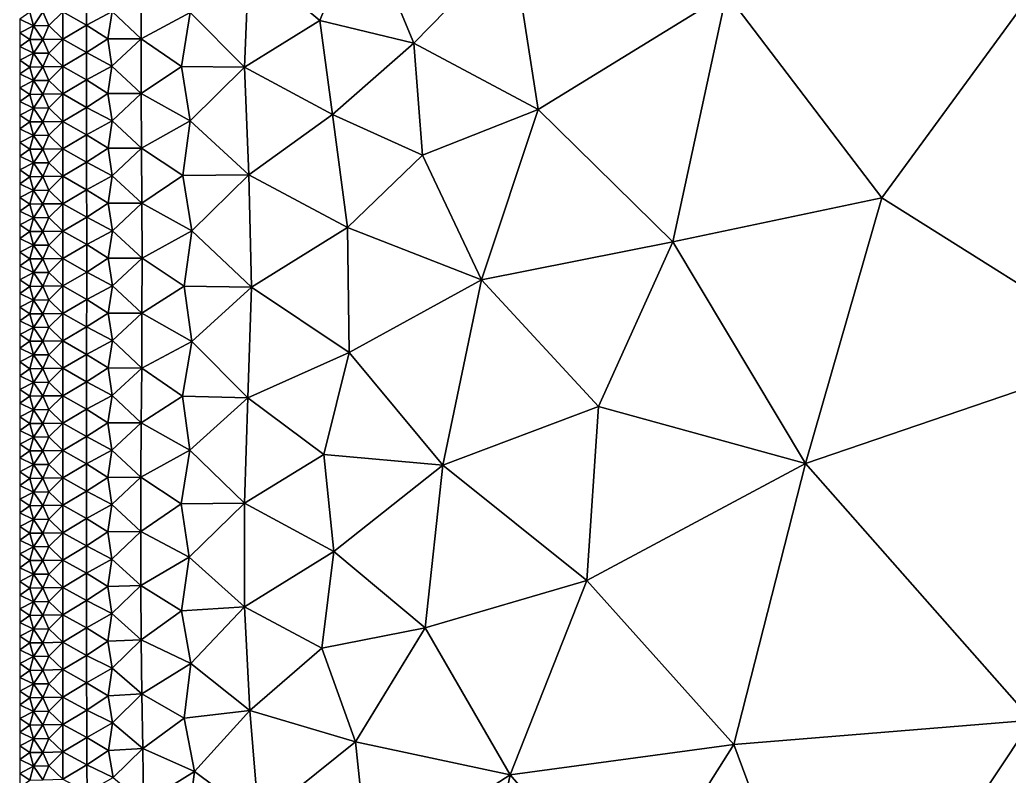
# Model space of a CAD drawing. Header units: metres. Extents: x 2 to 72, y -280 to 0.
# Drawn here: x 2 to 16.44, y -68.87 to -57.83 of the extents above; entities that cross this region are included whole.
import ezdxf

# ---------------------------------------------------------------- set-up
doc = ezdxf.new("R2010")
doc.units = ezdxf.units.M

msp = doc.modelspace()

# ---------------------------------------------------------------- linework, layer by layer
at = {"layer": 'layer', "color": 0}
for points in [[(6.98474, -56.3409), (5.34208, -56.9718), (6.37743, -57.841)], [(7.75016, -58.1732), (6.98474, -56.3409), (6.37743, -57.841)], [(7.75016, -58.1732), (9.18502, -56.7028), (6.98474, -56.3409)], [(9.56351, -59.1401), (9.18502, -56.7028), (7.75016, -58.1732)], [(9.56351, -59.1401), (12.3128, -57.4492), (9.18502, -56.7028)], [(14.5789, -60.4323), (17.3401, -56.6506), (12.3128, -57.4492)], [(18.1797, -62.6981), (17.3401, -56.6506), (14.5789, -60.4323)], [(5.34208, -56.9718), (4.48475, -57.7245), (5.27798, -58.521)], [(5.34208, -56.9718), (5.27798, -58.521), (6.37743, -57.841)], [(3.77287, -57.3138), (3.34541, -57.7098), (3.76901, -58.1107)], [(3.77287, -57.3138), (3.76901, -58.1107), (4.48475, -57.7245)], [(11.5257, -61.0724), (12.3128, -57.4492), (9.56351, -59.1401)], [(14.5789, -60.4323), (12.3128, -57.4492), (11.5257, -61.0724)], [(2.97304, -57.5109), (2.62605, -57.7141), (2.9727, -57.9108)], [(2.97304, -57.5109), (2.9727, -57.9108), (3.34541, -57.7098)], [(2.14611, -57.7203), (2, -57.8223), (2.19803, -57.9198)], [(2.14611, -57.7203), (2.19803, -57.9198), (2.3355, -57.7178)], [(2.3355, -57.7178), (2.19803, -57.9198), (2.42373, -57.9167)], [(2.3355, -57.7178), (2.42373, -57.9167), (2.62605, -57.7141)], [(2.62605, -57.7141), (2.42373, -57.9167), (2.62597, -58.1142)], [(2.62605, -57.7141), (2.62597, -58.1142), (2.9727, -57.9108)], [(3.34541, -57.7098), (2.9727, -57.9108), (3.28424, -58.1089)], [(3.34541, -57.7098), (3.28424, -58.1089), (3.76901, -58.1107)], [(4.48475, -57.7245), (3.76901, -58.1107), (4.35937, -58.512)], [(4.48475, -57.7245), (4.35937, -58.512), (5.27798, -58.521)], [(2, -57.8223), (2, -58.0224), (2.19803, -57.9198)], [(6.37743, -57.841), (5.27798, -58.521), (6.56093, -59.2145)], [(6.37743, -57.841), (6.56093, -59.2145), (7.75016, -58.1732)], [(2.19803, -57.9198), (2, -58.0224), (2.1461, -58.1206)], [(2, -58.0224), (2, -58.2226), (2.1461, -58.1206)], [(2.19803, -57.9198), (2.1461, -58.1206), (2.33547, -58.1181)], [(2.19803, -57.9198), (2.33547, -58.1181), (2.42373, -57.9167)], [(2.42373, -57.9167), (2.33547, -58.1181), (2.62597, -58.1142)], [(2.9727, -57.9108), (2.62597, -58.1142), (2.9726, -58.3106)], [(2.9727, -57.9108), (2.9726, -58.3106), (3.28424, -58.1089)], [(2.1461, -58.1206), (2, -58.2226), (2.19804, -58.32)], [(2.1461, -58.1206), (2.19804, -58.32), (2.33547, -58.1181)], [(2.33547, -58.1181), (2.19804, -58.32), (2.42372, -58.3169)], [(2.33547, -58.1181), (2.42372, -58.3169), (2.62597, -58.1142)], [(2.62597, -58.1142), (2.42372, -58.3169), (2.62602, -58.5143)], [(2.62597, -58.1142), (2.62602, -58.5143), (2.9726, -58.3106)], [(3.28424, -58.1089), (2.9726, -58.3106), (3.34478, -58.5085)], [(3.28424, -58.1089), (3.34478, -58.5085), (3.76901, -58.1107)], [(3.76901, -58.1107), (3.34478, -58.5085), (3.76965, -58.9073)], [(3.76901, -58.1107), (3.76965, -58.9073), (4.35937, -58.512)], [(7.87534, -59.806), (7.75016, -58.1732), (6.56093, -59.2145)], [(7.87534, -59.806), (9.56351, -59.1401), (7.75016, -58.1732)], [(2, -58.2226), (2, -58.4227), (2.19804, -58.32)], [(2.19804, -58.32), (2.3355, -58.5183), (2.42372, -58.3169)], [(2.42372, -58.3169), (2.3355, -58.5183), (2.62602, -58.5143)], [(2.9726, -58.3106), (2.62602, -58.5143), (2.97279, -58.7105)], [(2.9726, -58.3106), (2.97279, -58.7105), (3.34478, -58.5085)], [(2.19804, -58.32), (2, -58.4227), (2.14611, -58.5209)], [(2, -58.4227), (2, -58.6229), (2.14611, -58.5209)], [(2.19804, -58.32), (2.14611, -58.5209), (2.3355, -58.5183)], [(2.14611, -58.5209), (2, -58.6229), (2.19806, -58.7203)], [(2.14611, -58.5209), (2.19806, -58.7203), (2.3355, -58.5183)], [(2.3355, -58.5183), (2.19806, -58.7203), (2.42378, -58.7172)], [(2.3355, -58.5183), (2.42378, -58.7172), (2.62602, -58.5143)], [(2.62602, -58.5143), (2.42378, -58.7172), (2.62618, -58.9145)], [(2.62602, -58.5143), (2.62618, -58.9145), (2.97279, -58.7105)], [(3.34478, -58.5085), (2.97279, -58.7105), (3.28478, -58.9079)], [(3.34478, -58.5085), (3.28478, -58.9079), (3.76965, -58.9073)], [(4.35937, -58.512), (3.76965, -58.9073), (4.48562, -59.3061)], [(4.35937, -58.512), (4.48562, -59.3061), (5.27798, -58.521)], [(5.27798, -58.521), (4.48562, -59.3061), (5.34005, -60.0925)], [(5.27798, -58.521), (5.34005, -60.0925), (6.56093, -59.2145)], [(2, -58.6229), (2, -58.8231), (2.19806, -58.7203)], [(2.19806, -58.7203), (2, -58.8231), (2.14613, -58.9212)], [(2.19806, -58.7203), (2.14613, -58.9212), (2.33556, -58.9186)], [(2.19806, -58.7203), (2.33556, -58.9186), (2.42378, -58.7172)], [(2.42378, -58.7172), (2.33556, -58.9186), (2.62618, -58.9145)], [(2.97279, -58.7105), (2.62618, -58.9145), (2.97325, -59.1105)], [(2.97279, -58.7105), (2.97325, -59.1105), (3.28478, -58.9079)], [(2, -58.8231), (2, -59.0232), (2.14613, -58.9212)], [(2.14613, -58.9212), (2, -59.0232), (2.19811, -59.1206)], [(2, -59.0232), (2, -59.2234), (2.19811, -59.1206)], [(2.14613, -58.9212), (2.19811, -59.1206), (2.33556, -58.9186)], [(2.33556, -58.9186), (2.19811, -59.1206), (2.42389, -59.1174)], [(2.33556, -58.9186), (2.42389, -59.1174), (2.62618, -58.9145)], [(2.62618, -58.9145), (2.42389, -59.1174), (2.62642, -59.3147)], [(2.62618, -58.9145), (2.62642, -59.3147), (2.97325, -59.1105)], [(3.28478, -58.9079), (2.97325, -59.1105), (3.34641, -59.3077)], [(3.28478, -58.9079), (3.34641, -59.3077), (3.76965, -58.9073)], [(3.76965, -58.9073), (3.34641, -59.3077), (3.77453, -59.7061)], [(3.76965, -58.9073), (3.77453, -59.7061), (4.48562, -59.3061)], [(2.19811, -59.1206), (2, -59.2234), (2.14617, -59.3215)], [(2.19811, -59.1206), (2.14617, -59.3215), (2.33566, -59.3189)], [(2.19811, -59.1206), (2.33566, -59.3189), (2.42389, -59.1174)], [(2.42389, -59.1174), (2.33566, -59.3189), (2.62642, -59.3147)], [(2.97325, -59.1105), (2.62642, -59.3147), (2.97387, -59.5107)], [(2.97325, -59.1105), (2.97387, -59.5107), (3.34641, -59.3077)], [(8.73801, -61.6288), (9.56351, -59.1401), (7.87534, -59.806)], [(11.5257, -61.0724), (9.56351, -59.1401), (8.73801, -61.6288)], [(2, -59.2234), (2, -59.4235), (2.14617, -59.3215)], [(2.14617, -59.3215), (2, -59.4235), (2.19816, -59.5209)], [(2.14617, -59.3215), (2.19816, -59.5209), (2.33566, -59.3189)], [(2.33566, -59.3189), (2.19816, -59.5209), (2.42403, -59.5177)], [(2.33566, -59.3189), (2.42403, -59.5177), (2.62642, -59.3147)], [(2.62642, -59.3147), (2.42403, -59.5177), (2.62673, -59.715)], [(2.62642, -59.3147), (2.62673, -59.715), (2.97387, -59.5107)], [(3.34641, -59.3077), (2.97387, -59.5107), (3.28702, -59.7079)], [(3.34641, -59.3077), (3.28702, -59.7079), (3.77453, -59.7061)], [(4.48562, -59.3061), (3.77453, -59.7061), (4.38073, -60.1037)], [(4.48562, -59.3061), (4.38073, -60.1037), (5.34005, -60.0925)], [(6.56093, -59.2145), (5.34005, -60.0925), (6.78033, -60.8626)], [(6.78033, -60.8626), (7.87534, -59.806), (6.56093, -59.2145)], [(2, -59.4235), (2, -59.6237), (2.19816, -59.5209)], [(2.19816, -59.5209), (2, -59.6237), (2.14621, -59.7218)], [(2.19816, -59.5209), (2.14621, -59.7218), (2.33577, -59.7192)], [(2.19816, -59.5209), (2.33577, -59.7192), (2.42403, -59.5177)], [(2.42403, -59.5177), (2.33577, -59.7192), (2.62673, -59.715)], [(2.97387, -59.5107), (2.62673, -59.715), (2.97461, -59.911)], [(2.97387, -59.5107), (2.97461, -59.911), (3.28702, -59.7079)], [(2, -59.6237), (2, -59.8239), (2.14621, -59.7218)], [(2.14621, -59.7218), (2, -59.8239), (2.19823, -59.9213)], [(2.14621, -59.7218), (2.19823, -59.9213), (2.33577, -59.7192)], [(2.33577, -59.7192), (2.19823, -59.9213), (2.42418, -59.9181)], [(2.33577, -59.7192), (2.42418, -59.9181), (2.62673, -59.715)], [(2.62673, -59.715), (2.42418, -59.9181), (2.62703, -60.1154)], [(2.62673, -59.715), (2.62703, -60.1154), (2.97461, -59.911)], [(3.28702, -59.7079), (2.97461, -59.911), (3.34929, -60.1083)], [(3.28702, -59.7079), (3.34929, -60.1083), (3.77453, -59.7061)], [(3.77453, -59.7061), (3.34929, -60.1083), (3.78037, -60.5079)], [(3.77453, -59.7061), (3.78037, -60.5079), (4.38073, -60.1037)], [(2, -59.8239), (2, -60.024), (2.19823, -59.9213)], [(8.73801, -61.6288), (7.87534, -59.806), (6.78033, -60.8626)], [(2.19823, -59.9213), (2, -60.024), (2.14625, -60.1222)], [(2, -60.024), (2, -60.2242), (2.14625, -60.1222)], [(2.19823, -59.9213), (2.14625, -60.1222), (2.33588, -60.1196)], [(2.19823, -59.9213), (2.33588, -60.1196), (2.42418, -59.9181)], [(2.42418, -59.9181), (2.33588, -60.1196), (2.62703, -60.1154)], [(2.97461, -59.911), (2.62703, -60.1154), (2.97528, -60.3116)], [(2.97461, -59.911), (2.97528, -60.3116), (3.34929, -60.1083)], [(2.14625, -60.1222), (2, -60.2242), (2.19829, -60.3216)], [(2.14625, -60.1222), (2.19829, -60.3216), (2.33588, -60.1196)], [(2.33588, -60.1196), (2.19829, -60.3216), (2.42432, -60.3185)], [(2.33588, -60.1196), (2.42432, -60.3185), (2.62703, -60.1154)], [(2.62703, -60.1154), (2.42432, -60.3185), (2.62729, -60.5159)], [(2.62703, -60.1154), (2.62729, -60.5159), (2.97528, -60.3116)], [(3.34929, -60.1083), (2.97528, -60.3116), (3.28953, -60.5092)], [(3.34929, -60.1083), (3.28953, -60.5092), (3.78037, -60.5079)], [(4.38073, -60.1037), (3.78037, -60.5079), (4.5121, -60.9112)], [(4.38073, -60.1037), (4.5121, -60.9112), (5.34005, -60.0925)], [(5.34005, -60.0925), (4.5121, -60.9112), (5.38171, -61.7355)], [(5.34005, -60.0925), (5.38171, -61.7355), (6.78033, -60.8626)], [(2, -60.2242), (2, -60.4243), (2.19829, -60.3216)], [(2.19829, -60.3216), (2, -60.4243), (2.14629, -60.5225)], [(2.19829, -60.3216), (2.14629, -60.5225), (2.33598, -60.5199)], [(2.19829, -60.3216), (2.33598, -60.5199), (2.42432, -60.3185)], [(2.42432, -60.3185), (2.33598, -60.5199), (2.62729, -60.5159)], [(2.97528, -60.3116), (2.62729, -60.5159), (2.97585, -60.7122)], [(2.97528, -60.3116), (2.97585, -60.7122), (3.28953, -60.5092)], [(2, -60.4243), (2, -60.6245), (2.14629, -60.5225)], [(13.4642, -64.3068), (14.5789, -60.4323), (11.5257, -61.0724)], [(18.1797, -62.6981), (14.5789, -60.4323), (13.4642, -64.3068)], [(2.14629, -60.5225), (2, -60.6245), (2.19833, -60.722)], [(2, -60.6245), (2, -60.8247), (2.19833, -60.722)], [(2.14629, -60.5225), (2.19833, -60.722), (2.33598, -60.5199)], [(2.33598, -60.5199), (2.19833, -60.722), (2.42443, -60.7189)], [(2.33598, -60.5199), (2.42443, -60.7189), (2.62729, -60.5159)], [(2.62729, -60.5159), (2.42443, -60.7189), (2.62747, -60.9164)], [(2.62729, -60.5159), (2.62747, -60.9164), (2.97585, -60.7122)], [(3.28953, -60.5092), (2.97585, -60.7122), (3.35163, -60.9103)], [(3.28953, -60.5092), (3.35163, -60.9103), (3.78037, -60.5079)], [(3.78037, -60.5079), (3.35163, -60.9103), (3.78364, -61.3118)], [(3.78037, -60.5079), (3.78364, -61.3118), (4.5121, -60.9112)], [(2.19833, -60.722), (2, -60.8247), (2.14631, -60.9228)], [(2.19833, -60.722), (2.14631, -60.9228), (2.33604, -60.9203)], [(2.19833, -60.722), (2.33604, -60.9203), (2.42443, -60.7189)], [(2.42443, -60.7189), (2.33604, -60.9203), (2.62747, -60.9164)], [(2.97585, -60.7122), (2.62747, -60.9164), (2.97618, -61.113)], [(2.97585, -60.7122), (2.97618, -61.113), (3.35163, -60.9103)], [(2, -60.8247), (2, -61.0248), (2.14631, -60.9228)], [(2.33604, -60.9203), (2.42449, -61.1193), (2.62747, -60.9164)], [(2.62747, -60.9164), (2.42449, -61.1193), (2.62754, -61.3169)], [(2.62747, -60.9164), (2.62754, -61.3169), (2.97618, -61.113)], [(3.35163, -60.9103), (2.97618, -61.113), (3.29083, -61.3114)], [(3.35163, -60.9103), (3.29083, -61.3114), (3.78364, -61.3118)], [(4.5121, -60.9112), (3.78364, -61.3118), (4.3958, -61.7194)], [(4.5121, -60.9112), (4.3958, -61.7194), (5.38171, -61.7355)], [(6.78033, -60.8626), (5.38171, -61.7355), (6.80549, -62.686)], [(6.80549, -62.686), (8.73801, -61.6288), (6.78033, -60.8626)], [(2.14631, -60.9228), (2, -61.0248), (2.19835, -61.1223)], [(2, -61.0248), (2, -61.225), (2.19835, -61.1223)], [(2.14631, -60.9228), (2.19835, -61.1223), (2.33604, -60.9203)], [(2.33604, -60.9203), (2.19835, -61.1223), (2.42449, -61.1193)], [(2.19835, -61.1223), (2, -61.225), (2.14631, -61.3232)], [(2.19835, -61.1223), (2.14631, -61.3232), (2.33607, -61.3207)], [(2.19835, -61.1223), (2.33607, -61.3207), (2.42449, -61.1193)], [(2.42449, -61.1193), (2.33607, -61.3207), (2.62754, -61.3169)], [(2.97618, -61.113), (2.62754, -61.3169), (2.97626, -61.5137)], [(2.97618, -61.113), (2.97626, -61.5137), (3.29083, -61.3114)], [(10.4444, -63.4739), (11.5257, -61.0724), (8.73801, -61.6288)], [(13.4642, -64.3068), (11.5257, -61.0724), (10.4444, -63.4739)], [(2, -61.225), (2, -61.4251), (2.14631, -61.3232)], [(2.14631, -61.3232), (2, -61.4251), (2.19835, -61.5227)], [(2.14631, -61.3232), (2.19835, -61.5227), (2.33607, -61.3207)], [(2.33607, -61.3207), (2.19835, -61.5227), (2.4245, -61.5197)], [(2.33607, -61.3207), (2.4245, -61.5197), (2.62754, -61.3169)], [(2.62754, -61.3169), (2.4245, -61.5197), (2.6275, -61.7173)], [(2.62754, -61.3169), (2.6275, -61.7173), (2.97626, -61.5137)], [(3.29083, -61.3114), (2.97626, -61.5137), (3.35213, -61.7126)], [(3.29083, -61.3114), (3.35213, -61.7126), (3.78364, -61.3118)], [(3.78364, -61.3118), (3.35213, -61.7126), (3.78272, -62.1154)], [(3.78364, -61.3118), (3.78272, -62.1154), (4.3958, -61.7194)], [(2, -61.4251), (2, -61.6253), (2.19835, -61.5227)], [(2.19835, -61.5227), (2, -61.6253), (2.14631, -61.7235)], [(2, -61.6253), (2, -61.8255), (2.14631, -61.7235)], [(2.19835, -61.5227), (2.14631, -61.7235), (2.33605, -61.7211)], [(2.19835, -61.5227), (2.33605, -61.7211), (2.4245, -61.5197)], [(2.4245, -61.5197), (2.33605, -61.7211), (2.6275, -61.7173)], [(2.97626, -61.5137), (2.6275, -61.7173), (2.97609, -61.9143)], [(2.97626, -61.5137), (2.97609, -61.9143), (3.35213, -61.7126)], [(8.1718, -64.3318), (8.73801, -61.6288), (6.80549, -62.686)], [(10.4444, -63.4739), (8.73801, -61.6288), (8.1718, -64.3318)], [(2.14631, -61.7235), (2, -61.8255), (2.19833, -61.923)], [(2.14631, -61.7235), (2.19833, -61.923), (2.33605, -61.7211)], [(2.33605, -61.7211), (2.19833, -61.923), (2.42445, -61.9201)], [(2.33605, -61.7211), (2.42445, -61.9201), (2.6275, -61.7173)], [(2.6275, -61.7173), (2.42445, -61.9201), (2.62737, -62.1178)], [(2.6275, -61.7173), (2.62737, -62.1178), (2.97609, -61.9143)], [(3.35213, -61.7126), (2.97609, -61.9143), (3.2903, -62.1132)], [(3.35213, -61.7126), (3.2903, -62.1132), (3.78272, -62.1154)], [(4.3958, -61.7194), (3.78272, -62.1154), (4.50855, -62.5264)], [(4.3958, -61.7194), (4.50855, -62.5264), (5.38171, -61.7355)], [(5.38171, -61.7355), (4.50855, -62.5264), (5.32558, -63.351)], [(5.38171, -61.7355), (5.32558, -63.351), (6.80549, -62.686)], [(2, -61.8255), (2, -62.0256), (2.19833, -61.923)], [(2.19833, -61.923), (2, -62.0256), (2.14629, -62.1239)], [(2.19833, -61.923), (2.14629, -62.1239), (2.33599, -62.1214)], [(2.19833, -61.923), (2.33599, -62.1214), (2.42445, -61.9201)], [(2.42445, -61.9201), (2.33599, -62.1214), (2.62737, -62.1178)], [(2.97609, -61.9143), (2.62737, -62.1178), (2.97568, -62.3149)], [(2.97609, -61.9143), (2.97568, -62.3149), (3.2903, -62.1132)], [(2, -62.0256), (2, -62.2258), (2.14629, -62.1239)], [(2.14629, -62.1239), (2, -62.2258), (2.19829, -62.3233)], [(2.14629, -62.1239), (2.19829, -62.3233), (2.33599, -62.1214)], [(2.33599, -62.1214), (2.19829, -62.3233), (2.42436, -62.3204)], [(2.33599, -62.1214), (2.42436, -62.3204), (2.62737, -62.1178)], [(2.62737, -62.1178), (2.42436, -62.3204), (2.62715, -62.5181)], [(2.62737, -62.1178), (2.62715, -62.5181), (2.97568, -62.3149)], [(3.2903, -62.1132), (2.97568, -62.3149), (3.35062, -62.514)], [(3.2903, -62.1132), (3.35062, -62.514), (3.78272, -62.1154)], [(3.78272, -62.1154), (3.35062, -62.514), (3.77825, -62.9165)], [(3.78272, -62.1154), (3.77825, -62.9165), (4.50855, -62.5264)], [(2, -62.2258), (2, -62.4259), (2.19829, -62.3233)], [(2.19829, -62.3233), (2, -62.4259), (2.14625, -62.5242)], [(2.19829, -62.3233), (2.14625, -62.5242), (2.33591, -62.5218)], [(2.19829, -62.3233), (2.33591, -62.5218), (2.42436, -62.3204)], [(2.42436, -62.3204), (2.33591, -62.5218), (2.62715, -62.5181)], [(2.97568, -62.3149), (2.62715, -62.5181), (2.97513, -62.7152)], [(2.97568, -62.3149), (2.97513, -62.7152), (3.35062, -62.514)], [(2, -62.4259), (2, -62.6261), (2.14625, -62.5242)], [(2.14625, -62.5242), (2, -62.6261), (2.19824, -62.7237)], [(2, -62.6261), (2, -62.8263), (2.19824, -62.7237)], [(2.14625, -62.5242), (2.19824, -62.7237), (2.33591, -62.5218)], [(2.33591, -62.5218), (2.19824, -62.7237), (2.42423, -62.7207)], [(2.33591, -62.5218), (2.42423, -62.7207), (2.62715, -62.5181)], [(2.62715, -62.5181), (2.42423, -62.7207), (2.62688, -62.9184)], [(2.62715, -62.5181), (2.62688, -62.9184), (2.97513, -62.7152)], [(3.35062, -62.514), (2.97513, -62.7152), (3.28829, -62.9139)], [(3.35062, -62.514), (3.28829, -62.9139), (3.77825, -62.9165)], [(4.50855, -62.5264), (3.77825, -62.9165), (4.37613, -63.324)], [(4.50855, -62.5264), (4.37613, -63.324), (5.32558, -63.351)], [(2.19824, -62.7237), (2, -62.8263), (2.14622, -62.9245)], [(2.19824, -62.7237), (2.14622, -62.9245), (2.33581, -62.9221)], [(2.19824, -62.7237), (2.33581, -62.9221), (2.42423, -62.7207)], [(2.42423, -62.7207), (2.33581, -62.9221), (2.62688, -62.9184)], [(2.97513, -62.7152), (2.62688, -62.9184), (2.97444, -63.1152)], [(2.97513, -62.7152), (2.97444, -63.1152), (3.28829, -62.9139)], [(6.80549, -62.686), (5.32558, -63.351), (6.4343, -64.1758)], [(8.1718, -64.3318), (6.80549, -62.686), (6.4343, -64.1758)], [(18.1797, -62.6981), (13.4642, -64.3068), (16.7648, -68.0529)], [(2, -62.8263), (2, -63.0264), (2.14622, -62.9245)], [(2.14622, -62.9245), (2, -63.0264), (2.19818, -63.124)], [(2.14622, -62.9245), (2.19818, -63.124), (2.33581, -62.9221)], [(2.33581, -62.9221), (2.19818, -63.124), (2.42409, -63.121)], [(2.33581, -62.9221), (2.42409, -63.121), (2.62688, -62.9184)], [(2.62688, -62.9184), (2.42409, -63.121), (2.62659, -63.3185)], [(2.62688, -62.9184), (2.62659, -63.3185), (2.97444, -63.1152)], [(3.28829, -62.9139), (2.97444, -63.1152), (3.34792, -63.3138)], [(3.28829, -62.9139), (3.34792, -63.3138), (3.77825, -62.9165)], [(3.77825, -62.9165), (3.34792, -63.3138), (3.77243, -63.7137)], [(3.77825, -62.9165), (3.77243, -63.7137), (4.37613, -63.324)], [(2, -63.0264), (2, -63.2266), (2.19818, -63.124)], [(2.19818, -63.124), (2, -63.2266), (2.14618, -63.3248)], [(2, -63.2266), (2, -63.4267), (2.14618, -63.3248)], [(2.19818, -63.124), (2.14618, -63.3248), (2.3357, -63.3223)], [(2.19818, -63.124), (2.3357, -63.3223), (2.42409, -63.121)], [(2.42409, -63.121), (2.3357, -63.3223), (2.62659, -63.3185)], [(2.97444, -63.1152), (2.62659, -63.3185), (2.97378, -63.5151)], [(2.97444, -63.1152), (2.97378, -63.5151), (3.34792, -63.3138)], [(2.14618, -63.3248), (2, -63.4267), (2.19813, -63.5242)], [(2.14618, -63.3248), (2.19813, -63.5242), (2.3357, -63.3223)], [(2.3357, -63.3223), (2.19813, -63.5242), (2.42395, -63.5212)], [(2.3357, -63.3223), (2.42395, -63.5212), (2.62659, -63.3185)], [(2.62659, -63.3185), (2.42395, -63.5212), (2.62631, -63.7186)], [(2.62659, -63.3185), (2.62631, -63.7186), (2.97378, -63.5151)], [(3.34792, -63.3138), (2.97378, -63.5151), (3.28582, -63.713)], [(3.34792, -63.3138), (3.28582, -63.713), (3.77243, -63.7137)], [(4.37613, -63.324), (3.77243, -63.7137), (4.48223, -64.1141)], [(4.37613, -63.324), (4.48223, -64.1141), (5.32558, -63.351)], [(5.32558, -63.351), (4.48223, -64.1141), (5.27871, -64.8892)], [(5.32558, -63.351), (5.27871, -64.8892), (6.4343, -64.1758)], [(2, -63.4267), (2, -63.6269), (2.19813, -63.5242)], [(2.97378, -63.5151), (2.62631, -63.7186), (2.97313, -63.9147)], [(2.97378, -63.5151), (2.97313, -63.9147), (3.28582, -63.713)], [(10.2752, -66.0162), (10.4444, -63.4739), (8.1718, -64.3318)], [(13.4642, -64.3068), (10.4444, -63.4739), (10.2752, -66.0162)], [(2.19813, -63.5242), (2, -63.6269), (2.14614, -63.7251)], [(2, -63.6269), (2, -63.8271), (2.14614, -63.7251)], [(2.19813, -63.5242), (2.14614, -63.7251), (2.3356, -63.7225)], [(2.19813, -63.5242), (2.3356, -63.7225), (2.42395, -63.5212)], [(2.42395, -63.5212), (2.3356, -63.7225), (2.62631, -63.7186)], [(2.14614, -63.7251), (2, -63.8271), (2.19807, -63.9245)], [(2.14614, -63.7251), (2.19807, -63.9245), (2.3356, -63.7225)], [(2.3356, -63.7225), (2.19807, -63.9245), (2.42383, -63.9214)], [(2.3356, -63.7225), (2.42383, -63.9214), (2.62631, -63.7186)], [(2.62631, -63.7186), (2.42383, -63.9214), (2.62608, -64.1186)], [(2.62631, -63.7186), (2.62608, -64.1186), (2.97313, -63.9147)], [(3.28582, -63.713), (2.97313, -63.9147), (3.3453, -64.1118)], [(3.28582, -63.713), (3.3453, -64.1118), (3.77243, -63.7137)], [(3.77243, -63.7137), (3.3453, -64.1118), (3.76798, -64.5077)], [(3.77243, -63.7137), (3.76798, -64.5077), (4.48223, -64.1141)], [(2, -63.8271), (2, -64.0272), (2.19807, -63.9245)], [(2.19807, -63.9245), (2, -64.0272), (2.14611, -64.1253)], [(2.19807, -63.9245), (2.14611, -64.1253), (2.33552, -64.1227)], [(2.19807, -63.9245), (2.33552, -64.1227), (2.42383, -63.9214)], [(2.42383, -63.9214), (2.33552, -64.1227), (2.62608, -64.1186)], [(2.97313, -63.9147), (2.62608, -64.1186), (2.97265, -64.3142)], [(2.97313, -63.9147), (2.97265, -64.3142), (3.3453, -64.1118)], [(2, -64.0272), (2, -64.2274), (2.14611, -64.1253)], [(2.14611, -64.1253), (2, -64.2274), (2.19803, -64.3247)], [(2, -64.2274), (2, -64.4275), (2.19803, -64.3247)], [(2.14611, -64.1253), (2.19803, -64.3247), (2.33552, -64.1227)], [(2.33552, -64.1227), (2.19803, -64.3247), (2.42373, -64.3215)], [(2.33552, -64.1227), (2.42373, -64.3215), (2.62608, -64.1186)], [(2.62608, -64.1186), (2.42373, -64.3215), (2.6259, -64.5185)], [(2.62608, -64.1186), (2.6259, -64.5185), (2.97265, -64.3142)], [(3.3453, -64.1118), (2.97265, -64.3142), (3.28395, -64.5106)], [(3.3453, -64.1118), (3.28395, -64.5106), (3.76798, -64.5077)], [(4.48223, -64.1141), (3.76798, -64.5077), (4.35683, -64.898)], [(4.48223, -64.1141), (4.35683, -64.898), (5.27871, -64.8892)], [(6.4343, -64.1758), (5.27871, -64.8892), (6.58171, -65.5921)], [(6.4343, -64.1758), (6.58171, -65.5921), (8.1718, -64.3318)], [(2.19803, -64.3247), (2, -64.4275), (2.14609, -64.5256)], [(2.19803, -64.3247), (2.14609, -64.5256), (2.33545, -64.5229)], [(2.19803, -64.3247), (2.33545, -64.5229), (2.42373, -64.3215)], [(2.42373, -64.3215), (2.33545, -64.5229), (2.6259, -64.5185)], [(2.97265, -64.3142), (2.6259, -64.5185), (2.97226, -64.7135)], [(2.97265, -64.3142), (2.97226, -64.7135), (3.28395, -64.5106)], [(7.91342, -66.7085), (8.1718, -64.3318), (6.58171, -65.5921)], [(10.2752, -66.0162), (8.1718, -64.3318), (7.91342, -66.7085)], [(12.4167, -68.4081), (13.4642, -64.3068), (10.2752, -66.0162)], [(16.7648, -68.0529), (13.4642, -64.3068), (12.4167, -68.4081)], [(2, -64.4275), (2, -64.6277), (2.14609, -64.5256)], [(2.14609, -64.5256), (2, -64.6277), (2.19801, -64.725)], [(2.14609, -64.5256), (2.19801, -64.725), (2.33545, -64.5229)], [(2.33545, -64.5229), (2.19801, -64.725), (2.42366, -64.7216)], [(2.33545, -64.5229), (2.42366, -64.7216), (2.6259, -64.5185)], [(2.6259, -64.5185), (2.42366, -64.7216), (2.62579, -64.9183)], [(2.6259, -64.5185), (2.62579, -64.9183), (2.97226, -64.7135)], [(3.28395, -64.5106), (2.97226, -64.7135), (3.34367, -64.9083)], [(3.28395, -64.5106), (3.34367, -64.9083), (3.76798, -64.5077)], [(3.76798, -64.5077), (3.34367, -64.9083), (3.76577, -65.299)], [(3.76798, -64.5077), (3.76577, -65.299), (4.35683, -64.898)], [(2, -64.6277), (2, -64.8279), (2.19801, -64.725)], [(2.19801, -64.725), (2, -64.8279), (2.14608, -64.9259)], [(2.19801, -64.725), (2.14608, -64.9259), (2.33541, -64.9231)], [(2.19801, -64.725), (2.33541, -64.9231), (2.42366, -64.7216)], [(2.42366, -64.7216), (2.33541, -64.9231), (2.62579, -64.9183)], [(2.97226, -64.7135), (2.62579, -64.9183), (2.97208, -65.1127)], [(2.97226, -64.7135), (2.97208, -65.1127), (3.34367, -64.9083)], [(2, -64.8279), (2, -65.028), (2.14608, -64.9259)], [(2.14608, -64.9259), (2, -65.028), (2.19799, -65.1252)], [(2.14608, -64.9259), (2.19799, -65.1252), (2.33541, -64.9231)], [(2.33541, -64.9231), (2.19799, -65.1252), (2.42363, -65.1217)], [(2.33541, -64.9231), (2.42363, -65.1217), (2.62579, -64.9183)], [(2.62579, -64.9183), (2.42363, -65.1217), (2.62576, -65.3182)], [(2.62579, -64.9183), (2.62576, -65.3182), (2.97208, -65.1127)], [(3.34367, -64.9083), (2.97208, -65.1127), (3.28314, -65.3072)], [(3.34367, -64.9083), (3.28314, -65.3072), (3.76577, -65.299)], [(4.35683, -64.898), (3.76577, -65.299), (4.47116, -65.6743)], [(4.35683, -64.898), (4.47116, -65.6743), (5.27871, -64.8892)], [(5.27871, -64.8892), (4.47116, -65.6743), (5.28044, -66.4002)], [(5.27871, -64.8892), (5.28044, -66.4002), (6.58171, -65.5921)], [(2, -65.028), (2, -65.2282), (2.19799, -65.1252)], [(2.19799, -65.1252), (2, -65.2282), (2.14608, -65.3261)], [(2, -65.2282), (2, -65.4283), (2.14608, -65.3261)], [(2.19799, -65.1252), (2.14608, -65.3261), (2.3354, -65.3232)], [(2.19799, -65.1252), (2.3354, -65.3232), (2.42363, -65.1217)], [(2.42363, -65.1217), (2.3354, -65.3232), (2.62576, -65.3182)], [(2.97208, -65.1127), (2.62576, -65.3182), (2.97207, -65.5118)], [(2.97208, -65.1127), (2.97207, -65.5118), (3.28314, -65.3072)], [(2.14608, -65.3261), (2, -65.4283), (2.198, -65.5254)], [(2.14608, -65.3261), (2.198, -65.5254), (2.3354, -65.3232)], [(2.3354, -65.3232), (2.198, -65.5254), (2.42364, -65.5218)], [(2.3354, -65.3232), (2.42364, -65.5218), (2.62576, -65.3182)], [(2.62576, -65.3182), (2.42364, -65.5218), (2.62582, -65.718)], [(2.62576, -65.3182), (2.62582, -65.718), (2.97207, -65.5118)], [(3.28314, -65.3072), (2.97207, -65.5118), (3.34352, -65.704)], [(3.28314, -65.3072), (3.34352, -65.704), (3.76577, -65.299)], [(3.76577, -65.299), (3.34352, -65.704), (3.76699, -66.0898)], [(3.76577, -65.299), (3.76699, -66.0898), (4.47116, -65.6743)], [(2, -65.4283), (2, -65.6285), (2.198, -65.5254)], [(2.198, -65.5254), (2, -65.6285), (2.14609, -65.7264)], [(2.198, -65.5254), (2.14609, -65.7264), (2.33543, -65.7233)], [(2.198, -65.5254), (2.33543, -65.7233), (2.42364, -65.5218)], [(2.42364, -65.5218), (2.33543, -65.7233), (2.62582, -65.718)], [(2.97207, -65.5118), (2.62582, -65.718), (2.97229, -65.911)], [(2.97207, -65.5118), (2.97229, -65.911), (3.34352, -65.704)], [(2, -65.6285), (2, -65.8287), (2.14609, -65.7264)], [(4.47116, -65.6743), (3.76699, -66.0898), (4.36027, -66.4585)], [(4.47116, -65.6743), (4.36027, -66.4585), (5.28044, -66.4002)], [(6.58171, -65.5921), (5.28044, -66.4002), (6.4053, -67.0058)], [(6.58171, -65.5921), (6.4053, -67.0058), (7.91342, -66.7085)], [(2.14609, -65.7264), (2, -65.8287), (2.19802, -65.9256)], [(2.14609, -65.7264), (2.19802, -65.9256), (2.33543, -65.7233)], [(2.33543, -65.7233), (2.19802, -65.9256), (2.42369, -65.9218)], [(2.33543, -65.7233), (2.42369, -65.9218), (2.62582, -65.718)], [(2.62582, -65.718), (2.42369, -65.9218), (2.62599, -66.1178)], [(2.62582, -65.718), (2.62599, -66.1178), (2.97229, -65.911)], [(3.34352, -65.704), (2.97229, -65.911), (3.28384, -66.1036)], [(3.34352, -65.704), (3.28384, -66.1036), (3.76699, -66.0898)], [(2, -65.8287), (2, -66.0288), (2.19802, -65.9256)], [(2.19802, -65.9256), (2, -66.0288), (2.14611, -66.1266)], [(2.19802, -65.9256), (2.14611, -66.1266), (2.33549, -66.1235)], [(2.19802, -65.9256), (2.33549, -66.1235), (2.42369, -65.9218)], [(2.42369, -65.9218), (2.33549, -66.1235), (2.62599, -66.1178)], [(2.97229, -65.911), (2.62599, -66.1178), (2.97278, -66.3101)], [(2.97229, -65.911), (2.97278, -66.3101), (3.28384, -66.1036)], [(2, -66.0288), (2, -66.229), (2.14611, -66.1266)], [(3.28384, -66.1036), (2.97278, -66.3101), (3.34531, -66.4996)], [(3.28384, -66.1036), (3.34531, -66.4996), (3.76699, -66.0898)], [(3.76699, -66.0898), (3.34531, -66.4996), (3.77237, -66.88)], [(3.76699, -66.0898), (3.77237, -66.88), (4.36027, -66.4585)], [(9.15639, -68.8536), (10.2752, -66.0162), (7.91342, -66.7085)], [(12.4167, -68.4081), (10.2752, -66.0162), (9.15639, -68.8536)], [(2.14611, -66.1266), (2, -66.229), (2.19807, -66.3258)], [(2, -66.229), (2, -66.4291), (2.19807, -66.3258)], [(2.14611, -66.1266), (2.19807, -66.3258), (2.33549, -66.1235)], [(2.33549, -66.1235), (2.19807, -66.3258), (2.4238, -66.3219)], [(2.33549, -66.1235), (2.4238, -66.3219), (2.62599, -66.1178)], [(2.62599, -66.1178), (2.4238, -66.3219), (2.62625, -66.5176)], [(2.62599, -66.1178), (2.62625, -66.5176), (2.97278, -66.3101)], [(2.19807, -66.3258), (2, -66.4291), (2.14615, -66.5269)], [(2.19807, -66.3258), (2.14615, -66.5269), (2.33559, -66.5236)], [(2.19807, -66.3258), (2.33559, -66.5236), (2.4238, -66.3219)], [(2.4238, -66.3219), (2.33559, -66.5236), (2.62625, -66.5176)], [(2.97278, -66.3101), (2.62625, -66.5176), (2.97346, -66.7093)], [(2.97278, -66.3101), (2.97346, -66.7093), (3.34531, -66.4996)], [(4.36027, -66.4585), (4.49338, -67.2288), (5.28044, -66.4002)], [(5.28044, -66.4002), (4.49338, -67.2288), (5.35803, -67.9133)], [(5.28044, -66.4002), (5.35803, -67.9133), (6.4053, -67.0058)], [(2, -66.4291), (2, -66.6293), (2.14615, -66.5269)], [(2.14615, -66.5269), (2, -66.6293), (2.19813, -66.7261)], [(2.14615, -66.5269), (2.19813, -66.7261), (2.33559, -66.5236)], [(2.33559, -66.5236), (2.19813, -66.7261), (2.42395, -66.722)], [(2.33559, -66.5236), (2.42395, -66.722), (2.62625, -66.5176)], [(2.62625, -66.5176), (2.42395, -66.722), (2.62661, -66.9175)], [(2.62625, -66.5176), (2.62661, -66.9175), (2.97346, -66.7093)], [(3.34531, -66.4996), (2.97346, -66.7093), (3.28629, -66.9)], [(3.34531, -66.4996), (3.28629, -66.9), (3.77237, -66.88)], [(4.36027, -66.4585), (3.77237, -66.88), (4.49338, -67.2288)], [(2, -66.6293), (2, -66.8295), (2.19813, -66.7261)], [(2.19813, -66.7261), (2, -66.8295), (2.1462, -66.9271)], [(2, -66.8295), (2, -67.0296), (2.1462, -66.9271)], [(2.19813, -66.7261), (2.1462, -66.9271), (2.33573, -66.9238)], [(2.19813, -66.7261), (2.33573, -66.9238), (2.42395, -66.722)], [(2.42395, -66.722), (2.33573, -66.9238), (2.62661, -66.9175)], [(2.97346, -66.7093), (2.62661, -66.9175), (2.97441, -67.1085)], [(2.97346, -66.7093), (2.97441, -67.1085), (3.28629, -66.9)], [(6.4053, -67.0058), (6.8979, -68.3701), (7.91342, -66.7085)], [(7.91342, -66.7085), (6.8979, -68.3701), (9.15639, -68.8536)], [(2.1462, -66.9271), (2, -67.0296), (2.19822, -67.1263)], [(2.1462, -66.9271), (2.19822, -67.1263), (2.33573, -66.9238)], [(2.33573, -66.9238), (2.19822, -67.1263), (2.42415, -67.1221)], [(2.33573, -66.9238), (2.42415, -67.1221), (2.62661, -66.9175)], [(2.62661, -66.9175), (2.42415, -67.1221), (2.62705, -67.3174)], [(2.62661, -66.9175), (2.62705, -67.3174), (2.97441, -67.1085)], [(3.28629, -66.9), (2.97441, -67.1085), (3.34903, -67.2956)], [(3.28629, -66.9), (3.34903, -67.2956), (3.77237, -66.88)], [(3.77237, -66.88), (3.34903, -67.2956), (3.78117, -67.6724)], [(3.77237, -66.88), (3.78117, -67.6724), (4.49338, -67.2288)], [(2, -67.0296), (2, -67.2298), (2.19822, -67.1263)], [(2.19822, -67.1263), (2.33589, -67.3239), (2.42415, -67.1221)], [(2.42415, -67.1221), (2.33589, -67.3239), (2.62705, -67.3174)], [(2.97441, -67.1085), (2.62705, -67.3174), (2.9755, -67.5079)], [(2.97441, -67.1085), (2.9755, -67.5079), (3.34903, -67.2956)], [(6.4053, -67.0058), (5.35803, -67.9133), (6.8979, -68.3701)], [(2.19822, -67.1263), (2, -67.2298), (2.14626, -67.3274)], [(2, -67.2298), (2, -67.4299), (2.14626, -67.3274)], [(2.19822, -67.1263), (2.14626, -67.3274), (2.33589, -67.3239)], [(4.49338, -67.2288), (3.78117, -67.6724), (4.39599, -68.0237)], [(4.49338, -67.2288), (4.39599, -68.0237), (5.35803, -67.9133)], [(2.14626, -67.3274), (2, -67.4299), (2.19832, -67.5265)], [(2.14626, -67.3274), (2.19832, -67.5265), (2.33589, -67.3239)], [(2.33589, -67.3239), (2.19832, -67.5265), (2.4244, -67.5222)], [(2.33589, -67.3239), (2.4244, -67.5222), (2.62705, -67.3174)], [(2.62705, -67.3174), (2.4244, -67.5222), (2.62758, -67.7174)], [(2.62705, -67.3174), (2.62758, -67.7174), (2.9755, -67.5079)], [(3.34903, -67.2956), (2.9755, -67.5079), (3.29024, -67.6972)], [(3.34903, -67.2956), (3.29024, -67.6972), (3.78117, -67.6724)], [(2, -67.4299), (2, -67.6301), (2.19832, -67.5265)], [(2.19832, -67.5265), (2, -67.6301), (2.14633, -67.7277)], [(2.19832, -67.5265), (2.14633, -67.7277), (2.33609, -67.7241)], [(2.19832, -67.5265), (2.33609, -67.7241), (2.4244, -67.5222)], [(2.4244, -67.5222), (2.33609, -67.7241), (2.62758, -67.7174)], [(2.9755, -67.5079), (2.62758, -67.7174), (2.97685, -67.9074)], [(2.9755, -67.5079), (2.97685, -67.9074), (3.29024, -67.6972)], [(2, -67.6301), (2, -67.8303), (2.14633, -67.7277)], [(3.29024, -67.6972), (2.97685, -67.9074), (3.35443, -68.0929)], [(3.29024, -67.6972), (3.35443, -68.0929), (3.78117, -67.6724)], [(3.78117, -67.6724), (3.35443, -68.0929), (3.79337, -68.4676)], [(3.78117, -67.6724), (3.79337, -68.4676), (4.39599, -68.0237)], [(2.14633, -67.7277), (2, -67.8303), (2.19843, -67.9268)], [(2, -67.8303), (2, -68.0304), (2.19843, -67.9268)], [(2.14633, -67.7277), (2.19843, -67.9268), (2.33609, -67.7241)], [(2.33609, -67.7241), (2.19843, -67.9268), (2.42467, -67.9224)], [(2.33609, -67.7241), (2.42467, -67.9224), (2.62758, -67.7174)], [(2.62758, -67.7174), (2.42467, -67.9224), (2.62816, -68.1174)], [(2.62758, -67.7174), (2.62816, -68.1174), (2.97685, -67.9074)], [(2.19843, -67.9268), (2, -68.0304), (2.14641, -68.128)], [(2.19843, -67.9268), (2.14641, -68.128), (2.3363, -68.1244)], [(2.19843, -67.9268), (2.3363, -68.1244), (2.42467, -67.9224)], [(2.42467, -67.9224), (2.3363, -68.1244), (2.62816, -68.1174)], [(2.97685, -67.9074), (2.62816, -68.1174), (2.97822, -68.3072)], [(2.97685, -67.9074), (2.97822, -68.3072), (3.35443, -68.0929)], [(4.39599, -68.0237), (4.5479, -68.8042), (5.35803, -67.9133)], [(5.35803, -67.9133), (4.5479, -68.8042), (5.48902, -69.5023)], [(5.35803, -67.9133), (5.48902, -69.5023), (6.8979, -68.3701)], [(2, -68.0304), (2, -68.2306), (2.14641, -68.128)], [(2.14641, -68.128), (2, -68.2306), (2.19855, -68.3271)], [(2.14641, -68.128), (2.19855, -68.3271), (2.3363, -68.1244)], [(2.3363, -68.1244), (2.19855, -68.3271), (2.42496, -68.3226)], [(2.3363, -68.1244), (2.42496, -68.3226), (2.62816, -68.1174)], [(2.62816, -68.1174), (2.42496, -68.3226), (2.62877, -68.5176)], [(2.62816, -68.1174), (2.62877, -68.5176), (2.97822, -68.3072)], [(3.35443, -68.0929), (2.97822, -68.3072), (3.29538, -68.4957)], [(3.35443, -68.0929), (3.29538, -68.4957), (3.79337, -68.4676)], [(4.39599, -68.0237), (3.79337, -68.4676), (4.5479, -68.8042)], [(16.7648, -68.0529), (12.4167, -68.4081), (13.889, -72.3788)], [(19.4345, -73.3262), (16.7648, -68.0529), (13.889, -72.3788)], [(2, -68.2306), (2, -68.4307), (2.19855, -68.3271)], [(2.19855, -68.3271), (2, -68.4307), (2.14649, -68.5283)], [(2.19855, -68.3271), (2.14649, -68.5283), (2.33652, -68.5246)], [(2.19855, -68.3271), (2.33652, -68.5246), (2.42496, -68.3226)], [(2.42496, -68.3226), (2.33652, -68.5246), (2.62877, -68.5176)], [(2.97822, -68.3072), (2.62877, -68.5176), (2.97971, -68.7072)], [(2.97822, -68.3072), (2.97971, -68.7072), (3.29538, -68.4957)], [(6.8979, -68.3701), (5.48902, -69.5023), (7.08525, -70.1872)], [(6.8979, -68.3701), (7.08525, -70.1872), (9.15639, -68.8536)], [(10.8763, -70.8496), (12.4167, -68.4081), (9.15639, -68.8536)], [(13.889, -72.3788), (12.4167, -68.4081), (10.8763, -70.8496)], [(2, -68.4307), (2, -68.6309), (2.14649, -68.5283)], [(2.14649, -68.5283), (2, -68.6309), (2.19867, -68.7274)], [(2.14649, -68.5283), (2.19867, -68.7274), (2.33652, -68.5246)], [(2.33652, -68.5246), (2.19867, -68.7274), (2.42525, -68.7229)], [(2.33652, -68.5246), (2.42525, -68.7229), (2.62877, -68.5176)], [(2.62877, -68.5176), (2.42525, -68.7229), (2.62935, -68.9178)], [(2.62877, -68.5176), (2.62935, -68.9178), (2.97971, -68.7072)], [(3.29538, -68.4957), (2.97971, -68.7072), (3.36049, -68.8919)], [(3.29538, -68.4957), (3.36049, -68.8919), (3.79337, -68.4676)], [(3.79337, -68.4676), (3.36049, -68.8919), (3.80518, -69.2669)], [(3.79337, -68.4676), (3.80518, -69.2669), (4.5479, -68.8042)], [(2, -68.6309), (2, -68.8311), (2.19867, -68.7274)], [(2.97971, -68.7072), (2.62935, -68.9178), (2.98101, -69.1074)], [(2.97971, -68.7072), (2.98101, -69.1074), (3.36049, -68.8919)], [(2.19867, -68.7274), (2, -68.8311), (2.14656, -68.9286)], [(2, -68.8311), (2, -69.0312), (2.14656, -68.9286)], [(2.19867, -68.7274), (2.14656, -68.9286), (2.33674, -68.9249)], [(2.19867, -68.7274), (2.33674, -68.9249), (2.42525, -68.7229)], [(2.42525, -68.7229), (2.33674, -68.9249), (2.62935, -68.9178)], [(4.5479, -68.8042), (3.80518, -69.2669), (4.44763, -69.6187)], [(4.5479, -68.8042), (4.44763, -69.6187), (5.48902, -69.5023)], [(9.15639, -68.8536), (7.08525, -70.1872), (8.61747, -71.4013)], [(10.8763, -70.8496), (9.15639, -68.8536), (8.61747, -71.4013)]]:
    msp.add_3dface(points, dxfattribs=at)

doc.saveas('drawing.dxf')
